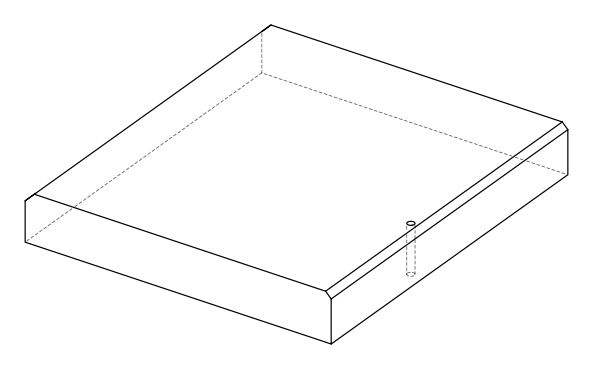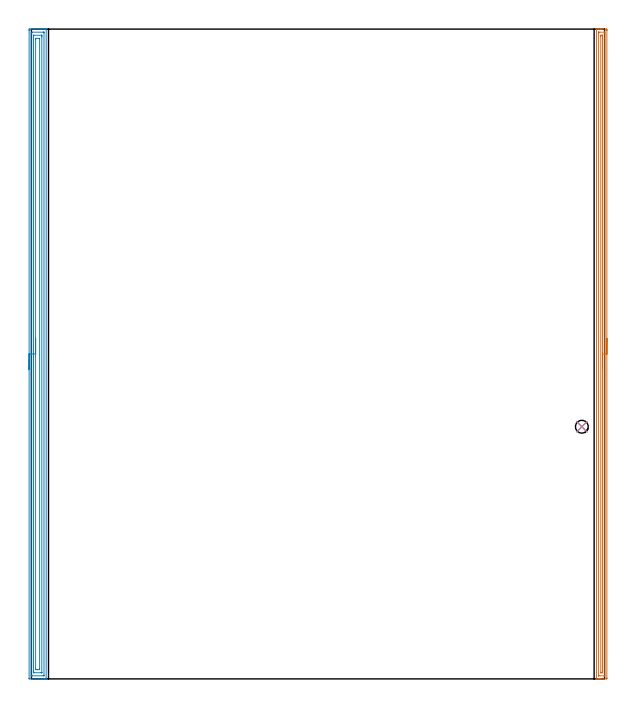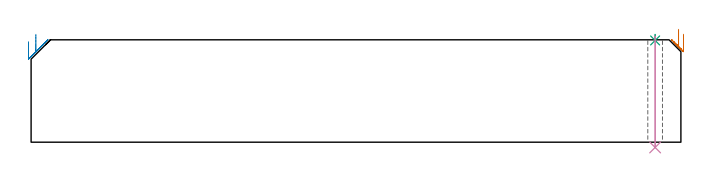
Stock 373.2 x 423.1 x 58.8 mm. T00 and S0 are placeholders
(PLAN: 4 operations, 2 tool changes, 24.4 min)
(1 AREA_MILL | FG_CHAMFER_SURFACE | UGT0205_001 | 10.33 min | 9782 mm3)
(2 AREA_MILL_1 | FG_CHAMFER_SURFACE_1 | UGT0205_001 | 13.81 min | 26066 mm3)
(3 SPOT_DRILL | STEP1HOLE | NXT0321_9005460120000 | 0.03 min | 7 mm3)
(4 DRILL_THROUGH_HOLE_INTO_CENTER | STEP1HOLE | NXT0301_055 | 0.26 min | 3245 mm3)
(TOOL UGT0205_001 | Chamfer Mill 20 x 3 x 45 deg. | D20 FL50 Z2)
(TOOL NXT0321_9005460120000 | NC Spot Drill, 142deg, 12mm, Carbide, Uncoated | D12 PA142 FL30 Z2)
(TOOL NXT0301_055 | Carbide Drill 8.4mm [860.1-0840-042A1-MM 2214] | D8.4 PA140 FL61 Z2)
(OP 1 AREA_MILL)
G17 G21 G94 G90
T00 M6
G54
G17 G0 G90 X374.7 Y221.55 S1061 M3
G43 Z68.8 H0
Z62.
G94 G1 Y221.512 Z61.128 F250.
Y221.398 Z60.264
Y221.209 Z59.412
Y220.947 Z58.58
Y220.613 Z57.774
Y220.21 Z57.
Y219.741 Z56.264
Y219.21 Z55.572
Y218.621 Z54.929
Y217.978 Z54.34
Y217.286 Z53.808
Y216.55 Z53.34
Y215.776 Z52.937
Y214.97 Z52.603
Y214.138 Z52.341
Y213.286 Z52.152
Y212.422 Z52.038
Y211.55 Z52.
Y0.624
X374.698 Y0.276 Z52.001
X374.693 Y0.01 Z52.004
X374.358 Y0. Z52.339
X370.863 Z55.831
X370.335 Z56.362
X369.99 Z56.706
X369.461 Z57.235
X369.116 Z57.579
X368.171 Z58.529
X368.035 Z58.657
X368.009 Y0.001 Z58.683
X367.903 Y0.01 Z58.788
X367.9 Y0.177 Z58.8
Y422.923
X367.902 Y423.09 Z58.788
X368.034 Y423.098 Z58.658
X368.171 Y423.1 Z58.529
X368.424 Z58.275
X369.116 Z57.579
X370.335 Z56.362
X370.863 Z55.831
X371.473 Z55.222
X374.094 Z52.603
X374.358 Y423.097 Z52.339
X374.693 Y423.09 Z52.004
X374.698 Y422.824 Z52.001
X374.7 Y422.476 Z52.
Y422.126
Y211.55
X373.286 Z53.414
X373.285 Y2.411 Z53.415
X373.283 Y2.066 Z53.417
X373.281 Y2.024 Z53.419
X373.28 Y2.011 Z53.42
X373.253 Y2.008 Z53.447
X373.146 Y2.003 Z53.554
X373.012 Y2. Z53.688
X369.517 Z57.183
X369.363 Y2.003 Z57.337
X369.331 Y2.007 Z57.369
X369.321 Y2.01 Z57.379
X369.319 Y2.02 Z57.381
X369.316 Y2.057 Z57.384
X369.315 Y2.208 Z57.385
Y420.689
X369.317 Y421.034 Z57.383
X369.319 Y421.076 Z57.381
X369.32 Y421.089 Z57.38
X369.347 Y421.092 Z57.353
X369.454 Y421.097 Z57.246
X369.588 Y421.1 Z57.112
X373.082 Z53.618
X373.237 Y421.097 Z53.463
X373.269 Y421.093 Z53.431
X373.279 Y421.09 Z53.421
X373.281 Y421.08 Z53.419
X373.284 Y421.043 Z53.416
X373.285 Y420.892 Z53.415
X373.286 Y211.55 Z53.414
X371.872 Z54.828
X371.871 Y4.955 Z54.829
X371.869 Y4.199 Z54.831
X371.867 Y4.065 Z54.833
X371.865 Y4.023 Z54.835
X371.833 Y4.01 Z54.867
X371.737 Y4.008 Z54.963
X371.057 Y4.001 Z55.643
X370.863 Z55.837
X370.798 Y4.002 Z55.902
X370.748 Y4.007 Z55.953
X370.737 Y4.01 Z55.963
X370.734 Y4.023 Z55.966
X370.731 Y4.061 Z55.969
X370.729 Y4.199 Z55.971
Y4.336 Z55.972
Y418.145 Z55.971
X370.731 Y418.901 Z55.969
X370.733 Y419.035 Z55.967
X370.735 Y419.077 Z55.965
X370.767 Y419.09 Z55.933
X370.863 Y419.092 Z55.837
X371.543 Y419.099 Z55.157
X371.737 Z54.963
X371.802 Y419.098 Z54.898
X371.852 Y419.093 Z54.848
X371.863 Y419.09 Z54.837
X371.866 Y419.077 Z54.834
X371.869 Y419.039 Z54.831
X371.871 Y418.901 Z54.829
Y418.764
X371.872 Y211.55 Z54.828
Y210.678 Z54.867
Y209.813 Z54.98
Y208.962 Z55.169
Y208.13 Z55.432
Y207.324 Z55.765
Y206.55 Z56.168
Y205.814 Z56.637
Y205.122 Z57.168
Y204.479 Z57.757
Y203.89 Z58.401
Y203.358 Z59.093
Y202.89 Z59.828
Y202.487 Z60.602
Y202.153 Z61.408
Y201.891 Z62.24
Y201.702 Z63.092
Y201.588 Z63.957
Y201.55 Z64.828
G0 Z68.8
M5
M2
(OP 2 AREA_MILL_1)
G17 G21 G94 G90
T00 M6
G54
G17 G0 G90 X-1.5 Y201.55 S1061 M3
G43 Z68.8 H0
Z57.7
G94 G1 Y201.588 Z56.828 F250.
Y201.702 Z55.964
Y201.891 Z55.112
Y202.153 Z54.28
Y202.487 Z53.474
Y202.89 Z52.7
Y203.359 Z51.964
Y203.89 Z51.272
Y204.479 Z50.629
Y205.122 Z50.04
Y205.814 Z49.509
Y206.55 Z49.04
Y207.324 Z48.637
Y208.13 Z48.303
Y208.962 Z48.041
Y209.814 Z47.852
Y210.678 Z47.738
Y211.55 Z47.7
Y422.214
X-1.498 Y422.476 Z47.702
X-1.492 Y423.093 Z47.706
X-1.489 Y423.097 Z47.708
X-0.869 Y423.099 Z48.329
X-0.245 Y423.1 Z48.953
X6.286 Z55.48
X7.721 Z56.917
X8.074 Z57.27
X8.782 Z57.982
X9.101 Z58.3
X9.528 Y423.098 Z58.72
X9.557 Y423.096 Z58.748
X9.597 Y423.09 Z58.788
X9.6 Y422.923 Z58.8
Y0.177
X9.598 Y0.01 Z58.789
X9.53 Y0.007 Z58.722
X9.1 Y0. Z58.3
X8.782 Z57.982
X8.074 Z57.27
X6.826 Z56.023
X5.391 Z54.587
X-1.139 Z48.058
X-1.492 Y0.01 Z47.706
X-1.499 Y0.36 Z47.7
Y0.369
X-1.5 Y211.55
X-0.086 Z49.114
X-0.085 Y420.689 Z49.115
X-0.084 Y420.799 Z49.116
X-0.08 Y420.911 Z49.12
X-0.071 Y421.09 Z49.129
X0.026 Y421.093 Z49.226
X0.509 Y421.099 Z49.709
X7.663 Y421.1 Z56.863
X8.074 Y421.098 Z57.274
X8.133 Y421.095 Z57.333
X8.167 Y421.09 Z57.367
X8.179 Y421.08 Z57.379
X8.181 Y421.022 Z57.381
X8.185 Y420.8 Z57.385
X8.186 Y420.689 Z57.386
X8.185 Y2.411 Z57.385
X8.184 Y2.301 Z57.384
X8.18 Y2.189 Z57.38
X8.171 Y2.01 Z57.371
X8.074 Y2.007 Z57.274
X7.591 Y2.001 Z56.791
X0.437 Y2. Z49.637
X0.026 Y2.002 Z49.226
X-0.033 Y2.005 Z49.167
X-0.067 Y2.01 Z49.133
X-0.079 Y2.019 Z49.121
X-0.081 Y2.078 Z49.119
X-0.085 Y2.3 Z49.115
X-0.086 Y2.411 Z49.114
Y211.55
X1.328 Z50.528
X1.329 Y418.901 Z50.529
X1.33 Y419.023 Z50.53
X1.333 Y419.082 Z50.533
X1.334 Y419.089 Z50.534
X1.36 Y419.094 Z50.56
X1.417 Y419.098 Z50.617
X1.616 Y419.1 Z50.816
X6.485 Y419.099 Z55.685
X6.617 Y419.096 Z55.817
X6.722 Y419.09 Z55.922
X6.765 Y419.082 Z55.965
X6.767 Y419.062 Z55.967
X6.769 Y418.901 Z55.969
X6.771 Y418.416 Z55.971
Y418.008
Y4.199
X6.77 Y4.077 Z55.97
X6.767 Y4.018 Z55.967
X6.766 Y4.011 Z55.966
X6.74 Y4.006 Z55.94
X6.683 Y4.002 Z55.883
X6.484 Y4. Z55.684
X6.286 Z55.486
X1.615 Y4.001 Z50.815
X1.483 Y4.004 Z50.683
X1.378 Y4.01 Z50.578
X1.335 Y4.018 Z50.535
X1.333 Y4.038 Z50.533
X1.331 Y4.199 Z50.531
X1.329 Y4.684 Z50.529
X1.328 Y5.092 Z50.528
Y211.55
X2.743 Z51.943
Y416.22
X2.748 Y417.074 Z51.948
X2.754 Y417.091 Z51.954
X2.778 Y417.095 Z51.978
X2.832 Y417.099 Z52.032
X4.511 Y417.1 Z53.711
X5.35 Y417.071 Z54.55
X5.357 Y416.254 Z54.557
Y416.22
Y6.88
X5.351 Y6.026 Z54.551
X5.346 Y6.009 Z54.546
X5.322 Y6.005 Z54.522
X5.268 Y6.001 Z54.468
X3.589 Y6. Z52.789
X2.75 Y6.029 Z51.95
X2.743 Y6.846 Z51.943
Y6.88
Y211.55
Y212.422 Z51.981
Y213.287 Z52.095
Y214.138 Z52.283
Y214.97 Z52.546
Y215.776 Z52.88
Y216.55 Z53.282
Y217.286 Z53.751
Y217.978 Z54.282
Y218.621 Z54.872
Y219.21 Z55.515
Y219.742 Z56.207
Y220.21 Z56.943
Y220.613 Z57.716
Y220.947 Z58.522
Y221.209 Z59.354
Y221.398 Z60.206
Y221.512 Z61.071
Y221.55 Z61.943
G0 Z68.8
M5
M2
(OP 3 SPOT_DRILL)
G17 G21 G94 G90
T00 M6
G54
G17 G0 G90 X358.4 Y164.2 S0 M3
G43 Z68.8 H0
G94 G81 G98 Z58.43 F250. R61.8
G80
M5
M2
(OP 4 DRILL_THROUGH_HOLE_INTO_CENTER)
G17 G21 G94 G90
T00 M6
G54
G17 G0 G90 X358.4 Y164.2 S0 M3
G43 Z68.8 H1
G94 G73 G98 Z-3.029 F250. Q7.729 R60.8
G80
M5
M2
